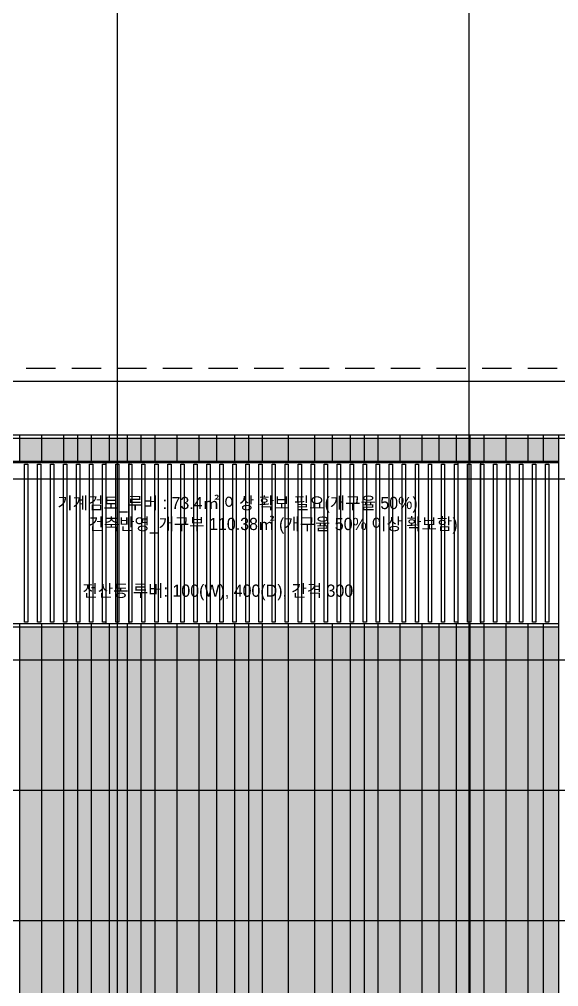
# Model space of a CAD drawing. Extents: x -43225 to 210250, y 0 to 148500.
# Drawn here: x 142088 to 158645, y 67949 to 97630 of the extents above; entities that cross this region are included whole.
import ezdxf
from ezdxf.enums import TextEntityAlignment as Align

# ---------------------------------------------------------------- set-up
doc = ezdxf.new("R2010")
doc.units = 0
doc.header["$LTSCALE"] = 500
doc.header["$MEASUREMENT"] = 0
doc.linetypes.add('HID', pattern=[2.8, 1.8, -1])
for name, color, linetype in [('A-CEN', 1, 'CONTINUOUS'), ('A-ELE-5', 5, 'CONTINUOUS'), ('A-ELE-7', 7, 'CONTINUOUS'), ('A-ELE-8', 8, 'CONTINUOUS'), ('A-HAT', 8, 'CONTINUOUS')]:
    doc.layers.add(name, color=color, linetype=linetype)
doc.layers.add('A-CEN-AXIS', color=1, linetype='CONTINUOUS', plot=False)
doc.layers.add('NOPLOT-TEXT', color=41, linetype='CONTINUOUS', plot=False)
doc.styles.add('Gdim', font='')
doc.styles.get('Gdim').set_extended_font_data('Dotum')

# ---------------------------------------------------------------- blocks, each defined once
blk = doc.blocks.new('A-CEN-SOUTH2')
at = {"layer": 'A-CEN'}
for p, q in [((14113519, -330738.1), (14113519, -438071.4)), ((14124319, -438071.4), (14124319, -330738.1))]:
    blk.add_line(p, q, dxfattribs=at)
at = {"layer": 'A-CEN-AXIS', "linetype": 'HID'}
blk.add_line((14047719, -371725.9, 0), (14135536.5, -371725.9, 0), dxfattribs=at)
at = {"layer": 'A-CEN-AXIS'}
for p, q in [((14047719, -372125.9, 0), (14135536.5, -372125.9, 0)), ((14047719, -375125.9, 0), (14135536.5, -375125.9, 0)), ((14047719, -380675.9, 0), (14135536.5, -380675.9, 0)), ((14047719, -388675.9, 0), (14135536.5, -388675.9, 0))]:
    blk.add_line(p, q, dxfattribs=at)

msp = doc.modelspace()

# ---------------------------------------------------------------- hatches: boundary and pattern name
at = {"layer": 'A-HAT'}
h = msp.add_hatch(color=256, dxfattribs=at)
h.dxf.hatch_style = 1
h.set_gradient(color1=(173, 173, 173), color2=(173, 173, 173), tint=1)
h.paths.add_polyline_path([(142110.3, 84068.9), (142770.3, 84068.9), (142770.3, 84778.9), (142110.3, 84778.9)])
h = msp.add_hatch(color=256, dxfattribs=at)
h.dxf.hatch_style = 1
h.set_gradient(color1=(214, 214, 214), color2=(214, 214, 214), rotation=180, tint=1)
h.paths.add_polyline_path([(142770.3, 84068.9), (143430.3, 84068.9), (143430.3, 84778.9), (142770.3, 84778.9)])
h = msp.add_hatch(color=256, dxfattribs=at)
h.dxf.hatch_style = 1
h.set_gradient(color1=(173, 173, 173), color2=(173, 173, 173), tint=1)
h.paths.add_polyline_path([(143460.3, 84068.9), (143870.3, 84068.9), (143870.3, 84778.9), (143460.3, 84778.9)])
h = msp.add_hatch(color=256, dxfattribs=at)
h.dxf.hatch_style = 1
h.set_gradient(color1=(214, 214, 214), color2=(214, 214, 214), rotation=180, tint=1)
h.paths.add_polyline_path([(143870.3, 84068.9), (144280.3, 84068.9), (144280.3, 84778.9), (143870.3, 84778.9)])
h = msp.add_hatch(color=256, dxfattribs=at)
h.dxf.hatch_style = 1
h.set_gradient(color1=(173, 173, 173), color2=(173, 173, 173), tint=1)
h.paths.add_polyline_path([(144310.3, 84068.9), (144845.3, 84068.9), (144845.3, 84778.9), (144310.3, 84778.9)])
h = msp.add_hatch(color=256, dxfattribs=at)
h.dxf.hatch_style = 1
h.set_gradient(color1=(214, 214, 214), color2=(214, 214, 214), rotation=180, tint=1)
h.paths.add_polyline_path([(144845.3, 84068.9), (145380.3, 84068.9), (145380.3, 84778.9), (144845.3, 84778.9)])
h = msp.add_hatch(color=256, dxfattribs=at)
h.dxf.hatch_style = 1
h.set_gradient(color1=(173, 173, 173), color2=(173, 173, 173), tint=1)
h.paths.add_polyline_path([(145410.3, 84068.9), (145820.3, 84068.9), (145820.3, 84778.9), (145410.3, 84778.9)])
h = msp.add_hatch(color=256, dxfattribs=at)
h.dxf.hatch_style = 1
h.set_gradient(color1=(214, 214, 214), color2=(214, 214, 214), rotation=180, tint=1)
h.paths.add_polyline_path([(145820.3, 84068.9), (146230.3, 84068.9), (146230.3, 84778.9), (145820.3, 84778.9)])
h = msp.add_hatch(color=256, dxfattribs=at)
h.dxf.hatch_style = 1
h.set_gradient(color1=(173, 173, 173), color2=(173, 173, 173), tint=1)
h.paths.add_polyline_path([(146260.3, 84068.9), (146920.3, 84068.9), (146920.3, 84778.9), (146260.3, 84778.9)])
h = msp.add_hatch(color=256, dxfattribs=at)
h.dxf.hatch_style = 1
h.set_gradient(color1=(214, 214, 214), color2=(214, 214, 214), rotation=180, tint=1)
h.paths.add_polyline_path([(146920.3, 84068.9), (147580.3, 84068.9), (147580.3, 84778.9), (146920.3, 84778.9)])
h = msp.add_hatch(color=256, dxfattribs=at)
h.dxf.hatch_style = 1
h.set_gradient(color1=(173, 173, 173), color2=(173, 173, 173), tint=1)
h.paths.add_polyline_path([(147610.3, 84068.9), (148145.3, 84068.9), (148145.3, 84778.9), (147610.3, 84778.9)])
h = msp.add_hatch(color=256, dxfattribs=at)
h.dxf.hatch_style = 1
h.set_gradient(color1=(214, 214, 214), color2=(214, 214, 214), rotation=180, tint=1)
h.paths.add_polyline_path([(148145.3, 84068.9), (148680.3, 84068.9), (148680.3, 84778.9), (148145.3, 84778.9)])
h = msp.add_hatch(color=256, dxfattribs=at)
h.dxf.hatch_style = 1
h.set_gradient(color1=(173, 173, 173), color2=(173, 173, 173), tint=1)
h.paths.add_polyline_path([(148710.3, 84068.9), (149120.3, 84068.9), (149120.3, 84778.9), (148710.3, 84778.9)])
h = msp.add_hatch(color=256, dxfattribs=at)
h.dxf.hatch_style = 1
h.set_gradient(color1=(214, 214, 214), color2=(214, 214, 214), rotation=180, tint=1)
h.paths.add_polyline_path([(149120.3, 84068.9), (149530.3, 84068.9), (149530.3, 84778.9), (149120.3, 84778.9)])
h = msp.add_hatch(color=256, dxfattribs=at)
h.dxf.hatch_style = 1
h.set_gradient(color1=(173, 173, 173), color2=(173, 173, 173), tint=1)
h.paths.add_polyline_path([(149560.3, 84068.9), (150345.3, 84068.9), (150345.3, 84778.9), (149560.3, 84778.9)])
h = msp.add_hatch(color=256, dxfattribs=at)
h.dxf.hatch_style = 1
h.set_gradient(color1=(214, 214, 214), color2=(214, 214, 214), rotation=180, tint=1)
h.paths.add_polyline_path([(150345.3, 84068.9), (151130.3, 84068.9), (151130.3, 84778.9), (150345.3, 84778.9)])
h = msp.add_hatch(color=256, dxfattribs=at)
h.dxf.hatch_style = 1
h.set_gradient(color1=(173, 173, 173), color2=(173, 173, 173), tint=1)
h.paths.add_polyline_path([(151160.3, 84068.9), (151695.3, 84068.9), (151695.3, 84778.9), (151160.3, 84778.9)])
h = msp.add_hatch(color=256, dxfattribs=at)
h.dxf.hatch_style = 1
h.set_gradient(color1=(214, 214, 214), color2=(214, 214, 214), rotation=180, tint=1)
h.paths.add_polyline_path([(151695.3, 84068.9), (152230.3, 84068.9), (152230.3, 84778.9), (151695.3, 84778.9)])
h = msp.add_hatch(color=256, dxfattribs=at)
h.dxf.hatch_style = 1
h.set_gradient(color1=(173, 173, 173), color2=(173, 173, 173), tint=1)
h.paths.add_polyline_path([(152260.3, 84068.9), (152670.3, 84068.9), (152670.3, 84778.9), (152260.3, 84778.9)])
h = msp.add_hatch(color=256, dxfattribs=at)
h.dxf.hatch_style = 1
h.set_gradient(color1=(214, 214, 214), color2=(214, 214, 214), rotation=180, tint=1)
h.paths.add_polyline_path([(152670.3, 84068.9), (153080.3, 84068.9), (153080.3, 84778.9), (152670.3, 84778.9)])
h = msp.add_hatch(color=256, dxfattribs=at)
h.dxf.hatch_style = 1
h.set_gradient(color1=(173, 173, 173), color2=(173, 173, 173), tint=1)
h.paths.add_polyline_path([(153110.3, 84068.9), (153770.3, 84068.9), (153770.3, 84778.9), (153110.3, 84778.9)])
h = msp.add_hatch(color=256, dxfattribs=at)
h.dxf.hatch_style = 1
h.set_gradient(color1=(214, 214, 214), color2=(214, 214, 214), rotation=180, tint=1)
h.paths.add_polyline_path([(153770.3, 84068.9), (154430.3, 84068.9), (154430.3, 84778.9), (153770.3, 84778.9)])
h = msp.add_hatch(color=256, dxfattribs=at)
h.dxf.hatch_style = 1
h.set_gradient(color1=(173, 173, 173), color2=(173, 173, 173), tint=1)
h.paths.add_polyline_path([(154460.3, 84068.9), (154970.3, 84068.9), (154970.3, 84778.9), (154460.3, 84778.9)])
h = msp.add_hatch(color=256, dxfattribs=at)
h.dxf.hatch_style = 1
h.set_gradient(color1=(214, 214, 214), color2=(214, 214, 214), rotation=180, tint=1)
h.paths.add_polyline_path([(154970.3, 84068.9), (155480.3, 84068.9), (155480.3, 84778.9), (154970.3, 84778.9)])
h = msp.add_hatch(color=256, dxfattribs=at)
h.dxf.hatch_style = 1
h.set_gradient(color1=(173, 173, 173), color2=(173, 173, 173), tint=1)
h.paths.add_polyline_path([(155510.3, 84068.9), (155920.3, 84068.9), (155920.3, 84778.9), (155510.3, 84778.9)])
h = msp.add_hatch(color=256, dxfattribs=at)
h.dxf.hatch_style = 1
h.set_gradient(color1=(214, 214, 214), color2=(214, 214, 214), rotation=180, tint=1)
h.paths.add_polyline_path([(155920.3, 84068.9), (156330.3, 84068.9), (156330.3, 84778.9), (155920.3, 84778.9)])
h = msp.add_hatch(color=256, dxfattribs=at)
h.dxf.hatch_style = 1
h.set_gradient(color1=(173, 173, 173), color2=(173, 173, 173), tint=1)
h.paths.add_polyline_path([(156360.3, 84068.9), (157020.3, 84068.9), (157020.3, 84778.9), (156360.3, 84778.9)])
h = msp.add_hatch(color=256, dxfattribs=at)
h.dxf.hatch_style = 1
h.set_gradient(color1=(214, 214, 214), color2=(214, 214, 214), rotation=180, tint=1)
h.paths.add_polyline_path([(157020.3, 84068.9), (157680.3, 84068.9), (157680.3, 84778.9), (157020.3, 84778.9)])
h = msp.add_hatch(color=256, dxfattribs=at)
h.dxf.hatch_style = 1
h.set_gradient(color1=(173, 173, 173), color2=(173, 173, 173), tint=1)
h.paths.add_polyline_path([(157710.3, 84068.9), (158170.3, 84068.9), (158170.3, 84778.9), (157710.3, 84778.9)])
h = msp.add_hatch(color=256, dxfattribs=at)
h.dxf.hatch_style = 1
h.set_gradient(color1=(214, 214, 214), color2=(214, 214, 214), rotation=180, tint=1)
h.paths.add_polyline_path([(158170.3, 84068.9), (158630.3, 84068.9), (158630.3, 84778.9), (158170.3, 84778.9)])
h = msp.add_hatch(color=256, dxfattribs=at)
h.dxf.hatch_style = 1
h.set_gradient(color1=(173, 173, 173), color2=(173, 173, 173), tint=1)
h.paths.add_polyline_path([(142110.3, 54298.9), (142770.3, 54298.9), (142770.3, 78978.9), (142110.3, 78978.9)])
h = msp.add_hatch(color=256, dxfattribs=at)
h.dxf.hatch_style = 1
h.set_gradient(color1=(214, 214, 214), color2=(214, 214, 214), rotation=180, tint=1)
h.paths.add_polyline_path([(142770.3, 54298.9), (143430.3, 54298.9), (143430.3, 78978.9), (142770.3, 78978.9)])
h = msp.add_hatch(color=256, dxfattribs=at)
h.dxf.hatch_style = 1
h.set_gradient(color1=(173, 173, 173), color2=(173, 173, 173), tint=1)
h.paths.add_polyline_path([(143460.3, 54298.9), (143870.3, 54298.9), (143870.3, 78978.9), (143460.3, 78978.9)])
h = msp.add_hatch(color=256, dxfattribs=at)
h.dxf.hatch_style = 1
h.set_gradient(color1=(214, 214, 214), color2=(214, 214, 214), rotation=180, tint=1)
h.paths.add_polyline_path([(143870.3, 54298.9), (144280.3, 54298.9), (144280.3, 78978.9), (143870.3, 78978.9)])
h = msp.add_hatch(color=256, dxfattribs=at)
h.dxf.hatch_style = 1
h.set_gradient(color1=(173, 173, 173), color2=(173, 173, 173), tint=1)
h.paths.add_polyline_path([(144310.3, 54298.9), (144845.3, 54298.9), (144845.3, 78978.9), (144310.3, 78978.9)])
h = msp.add_hatch(color=256, dxfattribs=at)
h.dxf.hatch_style = 1
h.set_gradient(color1=(214, 214, 214), color2=(214, 214, 214), rotation=180, tint=1)
h.paths.add_polyline_path([(144845.3, 54298.9), (145380.3, 54298.9), (145380.3, 78978.9), (144845.3, 78978.9)])
h = msp.add_hatch(color=256, dxfattribs=at)
h.dxf.hatch_style = 1
h.set_gradient(color1=(173, 173, 173), color2=(173, 173, 173), tint=1)
h.paths.add_polyline_path([(145410.3, 54298.9), (145820.3, 54298.9), (145820.3, 78978.9), (145410.3, 78978.9)])
h = msp.add_hatch(color=256, dxfattribs=at)
h.dxf.hatch_style = 1
h.set_gradient(color1=(214, 214, 214), color2=(214, 214, 214), rotation=180, tint=1)
h.paths.add_polyline_path([(145820.3, 54298.9), (146230.3, 54298.9), (146230.3, 78978.9), (145820.3, 78978.9)])
h = msp.add_hatch(color=256, dxfattribs=at)
h.dxf.hatch_style = 1
h.set_gradient(color1=(173, 173, 173), color2=(173, 173, 173), tint=1)
h.paths.add_polyline_path([(146260.3, 54298.9), (146920.3, 54298.9), (146920.3, 78978.9), (146260.3, 78978.9)])
h = msp.add_hatch(color=256, dxfattribs=at)
h.dxf.hatch_style = 1
h.set_gradient(color1=(214, 214, 214), color2=(214, 214, 214), rotation=180, tint=1)
h.paths.add_polyline_path([(146920.3, 54298.9), (147580.3, 54298.9), (147580.3, 78978.9), (146920.3, 78978.9)])
h = msp.add_hatch(color=256, dxfattribs=at)
h.dxf.hatch_style = 1
h.set_gradient(color1=(173, 173, 173), color2=(173, 173, 173), tint=1)
h.paths.add_polyline_path([(147610.3, 54298.9), (148145.3, 54298.9), (148145.3, 78978.9), (147610.3, 78978.9)])
h = msp.add_hatch(color=256, dxfattribs=at)
h.dxf.hatch_style = 1
h.set_gradient(color1=(214, 214, 214), color2=(214, 214, 214), rotation=180, tint=1)
h.paths.add_polyline_path([(148145.3, 54298.9), (148680.3, 54298.9), (148680.3, 78978.9), (148145.3, 78978.9)])
h = msp.add_hatch(color=256, dxfattribs=at)
h.dxf.hatch_style = 1
h.set_gradient(color1=(173, 173, 173), color2=(173, 173, 173), tint=1)
h.paths.add_polyline_path([(148710.3, 54298.9), (149120.3, 54298.9), (149120.3, 78978.9), (148710.3, 78978.9)])
h = msp.add_hatch(color=256, dxfattribs=at)
h.dxf.hatch_style = 1
h.set_gradient(color1=(214, 214, 214), color2=(214, 214, 214), rotation=180, tint=1)
h.paths.add_polyline_path([(149120.3, 54298.9), (149530.3, 54298.9), (149530.3, 78978.9), (149120.3, 78978.9)])
h = msp.add_hatch(color=256, dxfattribs=at)
h.dxf.hatch_style = 1
h.set_gradient(color1=(173, 173, 173), color2=(173, 173, 173), tint=1)
h.paths.add_polyline_path([(149560.3, 54298.9), (150345.3, 54298.9), (150345.3, 78978.9), (149560.3, 78978.9)])
h = msp.add_hatch(color=256, dxfattribs=at)
h.dxf.hatch_style = 1
h.set_gradient(color1=(214, 214, 214), color2=(214, 214, 214), rotation=180, tint=1)
h.paths.add_polyline_path([(150345.3, 54298.9), (151130.3, 54298.9), (151130.3, 78978.9), (150345.3, 78978.9)])
h = msp.add_hatch(color=256, dxfattribs=at)
h.dxf.hatch_style = 1
h.set_gradient(color1=(173, 173, 173), color2=(173, 173, 173), tint=1)
h.paths.add_polyline_path([(151160.3, 54298.9), (151695.3, 54298.9), (151695.3, 78978.9), (151160.3, 78978.9)])
h = msp.add_hatch(color=256, dxfattribs=at)
h.dxf.hatch_style = 1
h.set_gradient(color1=(214, 214, 214), color2=(214, 214, 214), rotation=180, tint=1)
h.paths.add_polyline_path([(151695.3, 54298.9), (152230.3, 54298.9), (152230.3, 78978.9), (151695.3, 78978.9)])
h = msp.add_hatch(color=256, dxfattribs=at)
h.dxf.hatch_style = 1
h.set_gradient(color1=(173, 173, 173), color2=(173, 173, 173), tint=1)
h.paths.add_polyline_path([(152260.3, 54298.9), (152670.3, 54298.9), (152670.3, 78978.9), (152260.3, 78978.9)])
h = msp.add_hatch(color=256, dxfattribs=at)
h.dxf.hatch_style = 1
h.set_gradient(color1=(214, 214, 214), color2=(214, 214, 214), rotation=180, tint=1)
h.paths.add_polyline_path([(152670.3, 54298.9), (153080.3, 54298.9), (153080.3, 78978.9), (152670.3, 78978.9)])
h = msp.add_hatch(color=256, dxfattribs=at)
h.dxf.hatch_style = 1
h.set_gradient(color1=(173, 173, 173), color2=(173, 173, 173), tint=1)
h.paths.add_polyline_path([(153110.3, 54298.9), (153770.3, 54298.9), (153770.3, 78978.9), (153110.3, 78978.9)])
h = msp.add_hatch(color=256, dxfattribs=at)
h.dxf.hatch_style = 1
h.set_gradient(color1=(214, 214, 214), color2=(214, 214, 214), rotation=180, tint=1)
h.paths.add_polyline_path([(153770.3, 54298.9), (154430.3, 54298.9), (154430.3, 78978.9), (153770.3, 78978.9)])
h = msp.add_hatch(color=256, dxfattribs=at)
h.dxf.hatch_style = 1
h.set_gradient(color1=(173, 173, 173), color2=(173, 173, 173), tint=1)
h.paths.add_polyline_path([(154460.3, 54298.9), (154970.3, 54298.9), (154970.3, 78978.9), (154460.3, 78978.9)])
h = msp.add_hatch(color=256, dxfattribs=at)
h.dxf.hatch_style = 1
h.set_gradient(color1=(214, 214, 214), color2=(214, 214, 214), rotation=180, tint=1)
h.paths.add_polyline_path([(154970.3, 54298.9), (155480.3, 54298.9), (155480.3, 78978.9), (154970.3, 78978.9)])
h = msp.add_hatch(color=256, dxfattribs=at)
h.dxf.hatch_style = 1
h.set_gradient(color1=(173, 173, 173), color2=(173, 173, 173), tint=1)
h.paths.add_polyline_path([(155510.3, 53178.9), (155920.3, 53178.9), (155920.3, 78978.9), (155510.3, 78978.9)])
h = msp.add_hatch(color=256, dxfattribs=at)
h.dxf.hatch_style = 1
h.set_gradient(color1=(214, 214, 214), color2=(214, 214, 214), rotation=180, tint=1)
h.paths.add_polyline_path([(155920.3, 53178.9), (156330.3, 53178.9), (156330.3, 78978.9), (155920.3, 78978.9)])
h = msp.add_hatch(color=256, dxfattribs=at)
h.dxf.hatch_style = 1
h.set_gradient(color1=(173, 173, 173), color2=(173, 173, 173), tint=1)
h.paths.add_polyline_path([(156360.3, 53178.9), (157020.3, 53178.9), (157020.3, 78978.9), (156360.3, 78978.9)])
h = msp.add_hatch(color=256, dxfattribs=at)
h.dxf.hatch_style = 1
h.set_gradient(color1=(214, 214, 214), color2=(214, 214, 214), rotation=180, tint=1)
h.paths.add_polyline_path([(157020.3, 53178.9), (157680.3, 53178.9), (157680.3, 78978.9), (157020.3, 78978.9)])
h = msp.add_hatch(color=256, dxfattribs=at)
h.dxf.hatch_style = 1
h.set_gradient(color1=(173, 173, 173), color2=(173, 173, 173), tint=1)
h.paths.add_polyline_path([(157710.3, 53178.9), (158170.3, 53178.9), (158170.3, 78978.9), (157710.3, 78978.9)])
h = msp.add_hatch(color=256, dxfattribs=at)
h.dxf.hatch_style = 1
h.set_gradient(color1=(214, 214, 214), color2=(214, 214, 214), rotation=180, tint=1)
h.paths.add_polyline_path([(158170.3, 53178.9), (158630.3, 53178.9), (158630.3, 78978.9), (158170.3, 78978.9)])

# ---------------------------------------------------------------- linework, layer by layer
at = {"layer": 'A-ELE-5'}
for p, q in [((80445.3, 84878.9), (166545.3, 84878.9)), ((80445.3, 84778.9), (166545.3, 84778.9)), ((88345.3, 84068.9), (158645.3, 84068.9)), ((88345.3, 84028.9), (158645.3, 84028.9)), ((158645.3, 84068.9), (158645.3, 78978.9)), ((158645.3, 79078.9), (88345.3, 79078.9)), ((158645.3, 78978.9), (88345.3, 78978.9))]:
    msp.add_line(p, q, dxfattribs=at)
at = {"layer": 'A-ELE-7'}
for p, q in [((142770.3, 84878.9), (142770.3, 84028.9)), ((143870.3, 84878.9), (143870.3, 84028.9)), ((144845.3, 84878.9), (144845.3, 84028.9)), ((145820.3, 84878.9), (145820.3, 84028.9)), ((146920.3, 84878.9), (146920.3, 84028.9)), ((148145.3, 84878.9), (148145.3, 84028.9)), ((149120.3, 84878.9), (149120.3, 84028.9)), ((150345.3, 84878.9), (150345.3, 84028.9)), ((151695.3, 84878.9), (151695.3, 84028.9)), ((152670.3, 84878.9), (152670.3, 84028.9)), ((153770.3, 84878.9), (153770.3, 84028.9)), ((154970.3, 84878.9), (154970.3, 84028.9)), ((155920.3, 84878.9), (155920.3, 84028.9)), ((157020.3, 84878.9), (157020.3, 84028.9)), ((158170.3, 84878.9), (158170.3, 84028.9)), ((142770.3, 79078.9), (142770.3, 54258.9)), ((143870.3, 79078.9), (143870.3, 54258.9)), ((144845.3, 79078.9), (144845.3, 54258.9)), ((145820.3, 79078.9), (145820.3, 54258.9)), ((146920.3, 79078.9), (146920.3, 54258.9)), ((148145.3, 79078.9), (148145.3, 54258.9)), ((149120.3, 79078.9), (149120.3, 54258.9)), ((150345.3, 79078.9), (150345.3, 54258.9)), ((151695.3, 79078.9), (151695.3, 54258.9)), ((152670.3, 79078.9), (152670.3, 54258.9)), ((154970.3, 79078.9), (154970.3, 54258.9)), ((155920.3, 79078.9), (155920.3, 53178.9)), ((157020.3, 79078.9), (157020.3, 53178.9)), ((158170.3, 79078.9), (158170.3, 53178.9))]:
    msp.add_line(p, q, dxfattribs=at)
at = {"layer": 'A-ELE-8'}
for p, q in [((142095.3, 84878.9), (142095.3, 84028.9)), ((143445.3, 84878.9), (143445.3, 84028.9)), ((144295.3, 84878.9), (144295.3, 84028.9)), ((145395.3, 84878.9), (145395.3, 84028.9)), ((146245.3, 84878.9), (146245.3, 84028.9)), ((147595.3, 84878.9), (147595.3, 84028.9)), ((148695.3, 84878.9), (148695.3, 84028.9)), ((149545.3, 84878.9), (149545.3, 84028.9)), ((151145.3, 84878.9), (151145.3, 84028.9)), ((152245.3, 84878.9), (152245.3, 84028.9)), ((153095.3, 84878.9), (153095.3, 84028.9)), ((154445.3, 84878.9), (154445.3, 84028.9)), ((155495.3, 84878.9), (155495.3, 84028.9)), ((156345.3, 84878.9), (156345.3, 84028.9)), ((157695.3, 84878.9), (157695.3, 84028.9)), ((158645.3, 84878.9), (158645.3, 84028.9)), ((142095.3, 79078.9), (142095.3, 54258.9)), ((143445.3, 79078.9), (143445.3, 54258.9)), ((144295.3, 79078.9), (144295.3, 54258.9)), ((145395.3, 79078.9), (145395.3, 54258.9)), ((146245.3, 79078.9), (146245.3, 54258.9)), ((147595.3, 79078.9), (147595.3, 54258.9)), ((148695.3, 79078.9), (148695.3, 54258.9)), ((149545.3, 79078.9), (149545.3, 54258.9)), ((151145.3, 79078.9), (151145.3, 54198.9)), ((152245.3, 79078.9), (152245.3, 54198.9)), ((153095.3, 79078.9), (153095.3, 54258.9)), ((154445.3, 79078.9), (154445.3, 54258.9)), ((155495.3, 79078.9), (155495.3, 53178.9)), ((156345.3, 79078.9), (156345.3, 53178.9)), ((157695.3, 79078.9), (157695.3, 53178.9)), ((158645.3, 79078.9), (158645.3, 53178.9)), ((80445.3, 77978.9), (166545.3, 77978.9)), ((80445.3, 73978.9), (166545.3, 73978.9)), ((80445.3, 69978.9), (166545.3, 69978.9))]:
    msp.add_line(p, q, dxfattribs=at)
at = {"layer": 'A-ELE-8', "color": 9}
for p, q in [((144745.3, 84028.9), (144745.3, 79078.9)), ((145445.3, 84028.9), (145445.3, 79078.9)), ((155545.3, 84028.9), (155545.3, 79078.9)), ((156245.3, 84028.9), (156245.3, 79078.9))]:
    msp.add_line(p, q, dxfattribs=at)
at = {"layer": 'A-ELE-8'}
for points in [[(142245.3, 83978.9), (142345.3, 83978.9), (142345.3, 79128.9), (142245.3, 79128.9)], [(142645.3, 83978.9), (142745.3, 83978.9), (142745.3, 79128.9), (142645.3, 79128.9)], [(143045.3, 83978.9), (143145.3, 83978.9), (143145.3, 79128.9), (143045.3, 79128.9)], [(143445.3, 83978.9), (143545.3, 83978.9), (143545.3, 79128.9), (143445.3, 79128.9)], [(143845.3, 83978.9), (143945.3, 83978.9), (143945.3, 79128.9), (143845.3, 79128.9)], [(144245.3, 83978.9), (144345.3, 83978.9), (144345.3, 79128.9), (144245.3, 79128.9)], [(144645.3, 83978.9), (144745.3, 83978.9), (144745.3, 79128.9), (144645.3, 79128.9)], [(145045.3, 83978.9), (145145.3, 83978.9), (145145.3, 79128.9), (145045.3, 79128.9)], [(145445.3, 83978.9), (145545.3, 83978.9), (145545.3, 79128.9), (145445.3, 79128.9)], [(145845.3, 83978.9), (145945.3, 83978.9), (145945.3, 79128.9), (145845.3, 79128.9)], [(146245.3, 83978.9), (146345.3, 83978.9), (146345.3, 79128.9), (146245.3, 79128.9)], [(146645.3, 83978.9), (146745.3, 83978.9), (146745.3, 79128.9), (146645.3, 79128.9)], [(147045.3, 83978.9), (147145.3, 83978.9), (147145.3, 79128.9), (147045.3, 79128.9)], [(147445.3, 83978.9), (147545.3, 83978.9), (147545.3, 79128.9), (147445.3, 79128.9)], [(147845.3, 83978.9), (147945.3, 83978.9), (147945.3, 79128.9), (147845.3, 79128.9)], [(148245.3, 83978.9), (148345.3, 83978.9), (148345.3, 79128.9), (148245.3, 79128.9)], [(148645.3, 83978.9), (148745.3, 83978.9), (148745.3, 79128.9), (148645.3, 79128.9)], [(149045.3, 83978.9), (149145.3, 83978.9), (149145.3, 79128.9), (149045.3, 79128.9)], [(149445.3, 83978.9), (149545.3, 83978.9), (149545.3, 79128.9), (149445.3, 79128.9)], [(149845.3, 83978.9), (149945.3, 83978.9), (149945.3, 79128.9), (149845.3, 79128.9)], [(150245.3, 83978.9), (150345.3, 83978.9), (150345.3, 79128.9), (150245.3, 79128.9)], [(150645.3, 83978.9), (150745.3, 83978.9), (150745.3, 79128.9), (150645.3, 79128.9)], [(151045.3, 83978.9), (151145.3, 83978.9), (151145.3, 79128.9), (151045.3, 79128.9)], [(151445.3, 83978.9), (151545.3, 83978.9), (151545.3, 79128.9), (151445.3, 79128.9)], [(151845.3, 83978.9), (151945.3, 83978.9), (151945.3, 79128.9), (151845.3, 79128.9)], [(152245.3, 83978.9), (152345.3, 83978.9), (152345.3, 79128.9), (152245.3, 79128.9)], [(152645.3, 83978.9), (152745.3, 83978.9), (152745.3, 79128.9), (152645.3, 79128.9)], [(153045.3, 83978.9), (153145.3, 83978.9), (153145.3, 79128.9), (153045.3, 79128.9)], [(153445.3, 83978.9), (153545.3, 83978.9), (153545.3, 79128.9), (153445.3, 79128.9)], [(153845.3, 83978.9), (153945.3, 83978.9), (153945.3, 79128.9), (153845.3, 79128.9)], [(154245.3, 83978.9), (154345.3, 83978.9), (154345.3, 79128.9), (154245.3, 79128.9)], [(154645.3, 83978.9), (154745.3, 83978.9), (154745.3, 79128.9), (154645.3, 79128.9)], [(155045.3, 83978.9), (155145.3, 83978.9), (155145.3, 79128.9), (155045.3, 79128.9)], [(155445.3, 83978.9), (155545.3, 83978.9), (155545.3, 79128.9), (155445.3, 79128.9)], [(155845.3, 83978.9), (155945.3, 83978.9), (155945.3, 79128.9), (155845.3, 79128.9)], [(156245.3, 83978.9), (156345.3, 83978.9), (156345.3, 79128.9), (156245.3, 79128.9)], [(156645.3, 83978.9), (156745.3, 83978.9), (156745.3, 79128.9), (156645.3, 79128.9)], [(157045.3, 83978.9), (157145.3, 83978.9), (157145.3, 79128.9), (157045.3, 79128.9)], [(157445.3, 83978.9), (157545.3, 83978.9), (157545.3, 79128.9), (157445.3, 79128.9)], [(157845.3, 83978.9), (157945.3, 83978.9), (157945.3, 79128.9), (157845.3, 79128.9)], [(158245.3, 83978.9), (158345.3, 83978.9), (158345.3, 79128.9), (158245.3, 79128.9)]]:
    msp.add_lwpolyline(points, close=True, dxfattribs=at)
at = {"layer": 'A-HAT'}
msp.add_line((153770.3, 79078.9), (153770.3, 54298.9), dxfattribs=at)

# ---------------------------------------------------------------- block references
at = {"layer": 'A-CEN'}
msp.add_blockref('A-CEN-SOUTH2', (-13968423.8, 458654.8), dxfattribs=at)

# ---------------------------------------------------------------- texts
at = {"layer": 'NOPLOT-TEXT', "linetype": 'Continuous', "style": 'Gdim'}
msp.add_text('기계검토_루버 : 73.4㎡ 이상 확보 필요(개구율 50%%%)', height=375, rotation=360, dxfattribs=at).set_placement((148785.1, 82790.3), align=Align.MIDDLE_CENTER)
msp.add_text('건축반영_개구부 110.38㎡ (개구율 50%%% 이상 확보함)', height=375, rotation=360, dxfattribs=at).set_placement((155542.8, 81959.1), align=Align.RIGHT)
msp.add_text('전산동 루버: 100(W), 400(D), 간격 300', height=375, rotation=360, dxfattribs=at).set_placement((144026.4, 79912.4))

doc.saveas('drawing.dxf')
